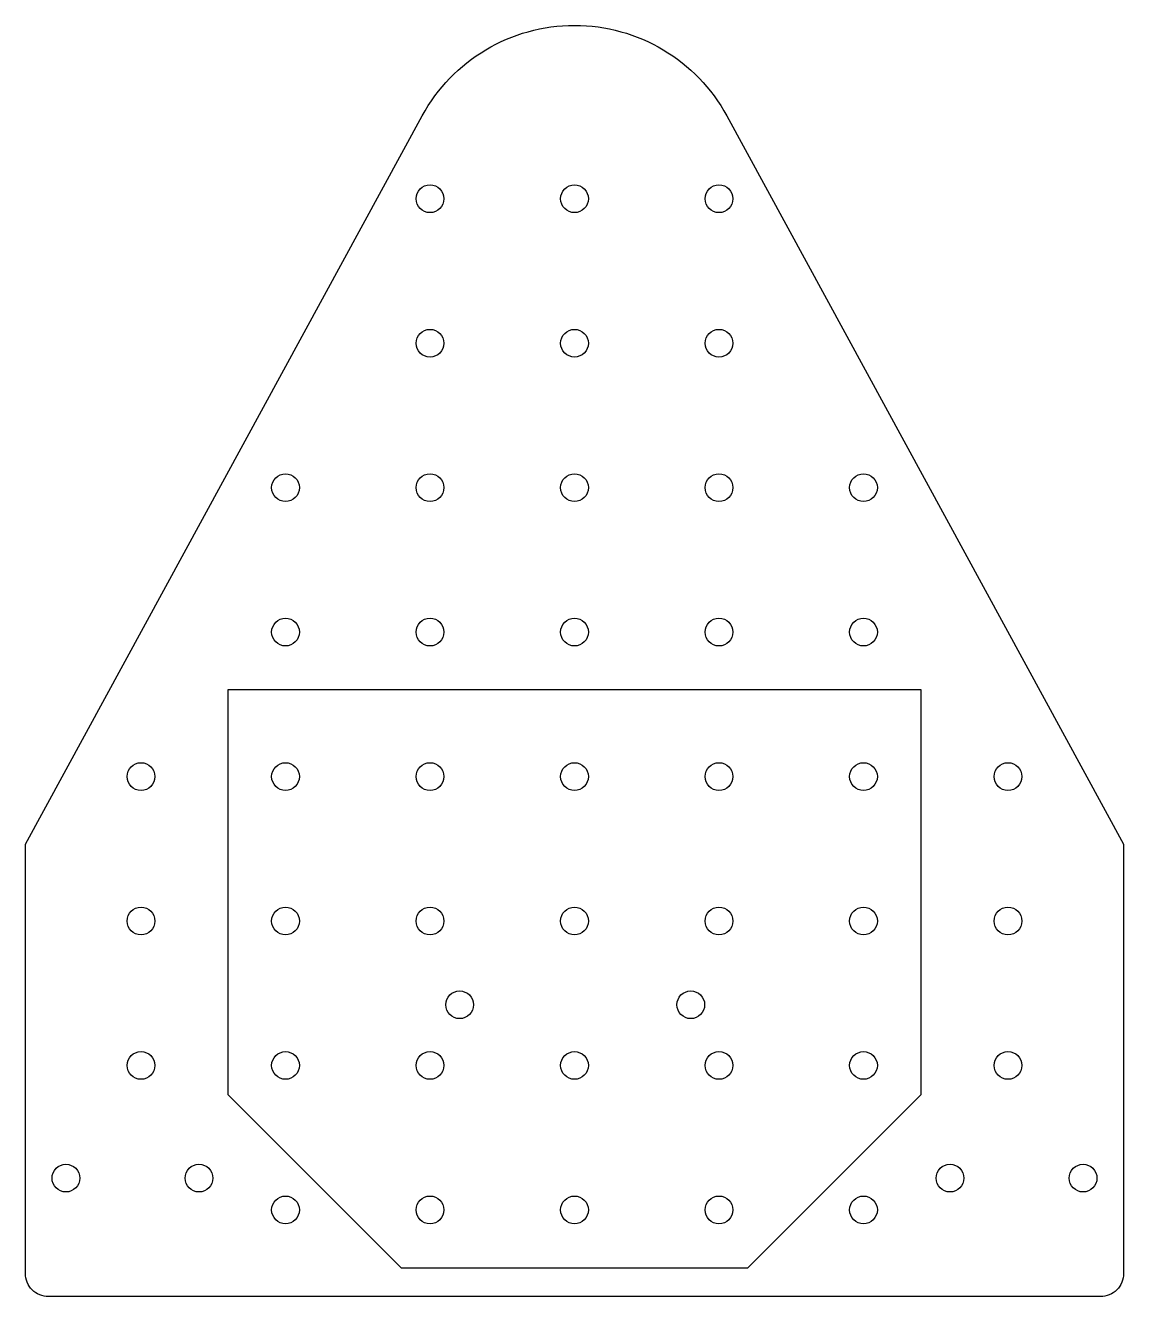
# Model space of a CAD drawing. Header units: millimetres. Extents: x -190 to 0, y 0 to 220.
import ezdxf

# ---------------------------------------------------------------- set-up
doc = ezdxf.new("R2010")
doc.units = ezdxf.units.MM
doc.layers.get('0').update_dxf_attribs({"linetype": 'CONTINUOUS'})

msp = doc.modelspace()

# ---------------------------------------------------------------- linework, layer by layer
msp.add_lwpolyline([(-121.35, 204.35, -0.594091), (-68.65, 204.35), (0, 78.28), (0, 4, -0.414214), (-4, 0), (-186, 0, -0.414214), (-190, 4), (-190, 78.28)], format="xyb", close=True)
msp.add_lwpolyline([(-125, 5), (-65, 5), (-35, 35), (-35, 105), (-155, 105), (-155, 35)], close=True)
for centre in [(-120, 190), (-95, 190), (-70, 190), (-120, 165), (-95, 165), (-70, 165), (-145, 140), (-120, 140), (-95, 140), (-70, 140), (-45, 140), (-145, 115), (-120, 115), (-95, 115), (-70, 115), (-45, 115), (-170, 90), (-145, 90), (-145, 90), (-120, 90), (-120, 90), (-95, 90), (-95, 90), (-70, 90), (-70, 90), (-45, 90), (-45, 90), (-20, 90), (-170, 65), (-145, 65), (-145, 65), (-120, 65), (-120, 65), (-95, 65), (-95, 65), (-70, 65), (-70, 65), (-45, 65), (-45, 65), (-20, 65), (-114.88, 50.5), (-74.88, 50.5), (-170, 40), (-145, 40), (-145, 40), (-120, 40), (-95, 40), (-95, 40), (-70, 40), (-45, 40), (-45, 40), (-20, 40), (-183, 20.5), (-159.97, 20.5), (-30.03, 20.5), (-7, 20.5), (-145, 15), (-120, 15), (-120, 15), (-95, 15), (-95, 15), (-70, 15), (-70, 15), (-45, 15)]:
    msp.add_circle(centre, 2.4)

doc.saveas('drawing.dxf')
